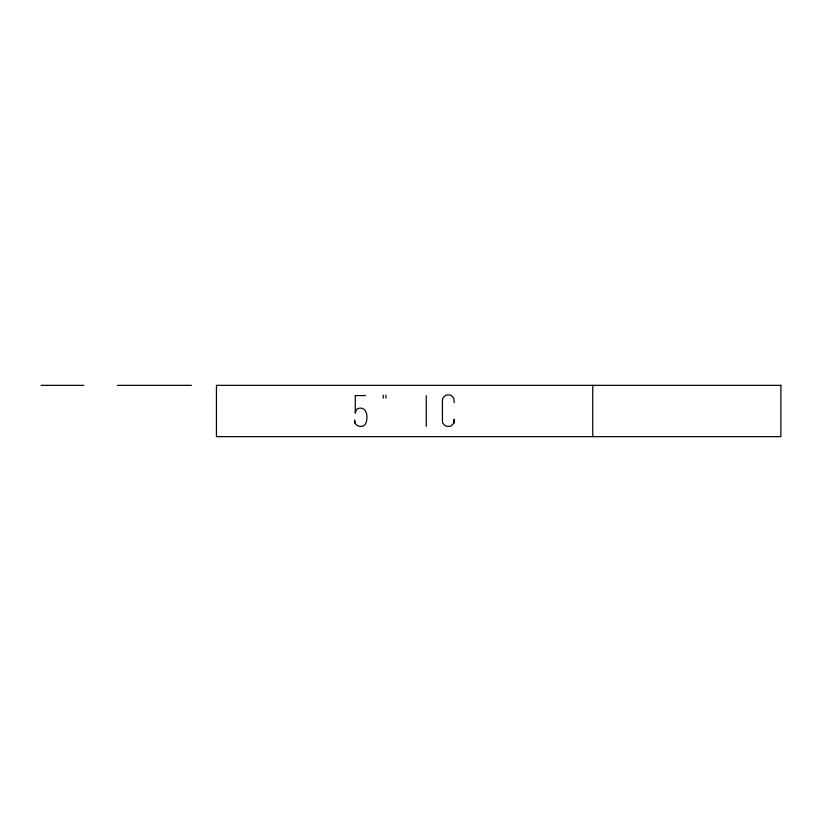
<?xml version="1.0" encoding="UTF-8"?>
<svg xmlns="http://www.w3.org/2000/svg" width="822" height="822" viewBox="0 0 822 822"><rect width="100%" height="100%" fill="white"/><g stroke="black" fill="none" stroke-linecap="round" stroke-linejoin="round"><path stroke-width="1.23" d="M453.795 423.258L454.196 419.323L453.795 423.258L451.103 425.971A8.98 8.98 0 0 1 445.534 425.971L442.842 423.258L442.442 421.254L442.442 400.17L442.842 398.136L445.534 395.351A8.98 8.98 0 0 1 451.103 395.351L453.795 398.136L454.196 402.688M41.1 385.343L83.823 385.343M117.392 385.343L191.413 385.343M365.543 395.577L355.268 395.577L355.268 413.158L356.388 409.695L357.734 408.626C367.383 405.195 368.914 419.097 364.896 424.882C361.146 428.385 353.624 425.601 354.631 420.011L355.012 423.155M592.744 385.343L592.744 436.657M426.228 395.618L426.228 426.382M385.929 395.156L385.929 398.187M383.237 395.156L383.237 398.187M780.9 385.343L216.443 385.343L216.443 436.657L780.9 436.657L780.9 385.343"/></g></svg>
